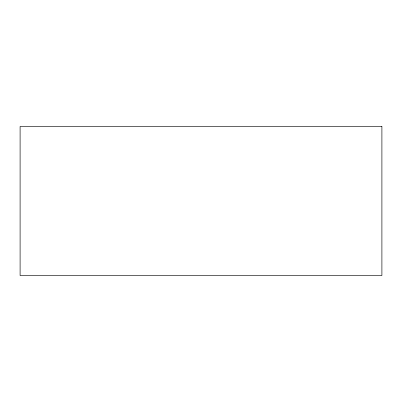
<?xml version="1.0" encoding="UTF-8"?>
<svg xmlns="http://www.w3.org/2000/svg" width="402" height="402" viewBox="0 0 402 402"><rect width="100%" height="100%" fill="white"/><g stroke="black" fill="none" stroke-linecap="round" stroke-linejoin="round"><path stroke-width="0.6" d="M381.9 126.459L20.1 126.459L20.1 275.541L381.9 275.541L381.9 126.459"/></g></svg>
